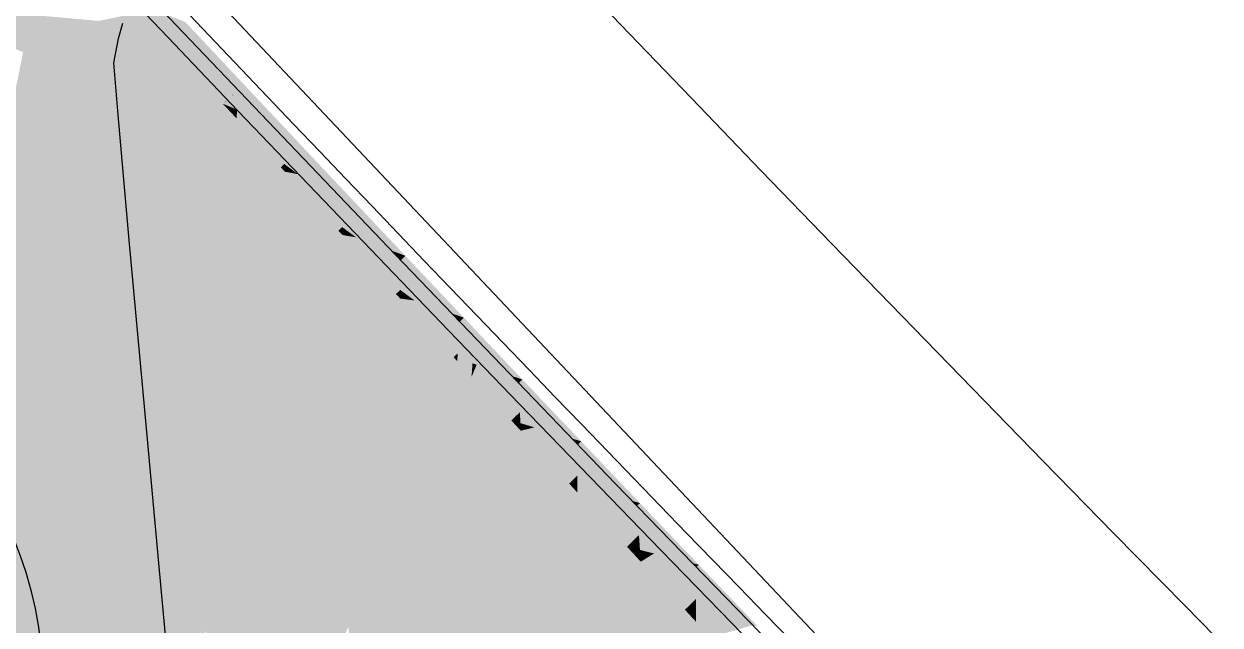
# Model space of a CAD drawing. Header units: millimetres. Extents: x 340454 to 342791, y 6993867 to 6995092.
# Drawn here: x 340841.32 to 340848.44, y 6994546.34 to 6994549.92 of the extents above; entities that cross this region are included whole.
import ezdxf

# ---------------------------------------------------------------- set-up
doc = ezdxf.new("R2010")
doc.units = ezdxf.units.MM
doc.header["$LTSCALE"] = 10
for name, color, linetype in [('A-MODELAGEM', 7, 'Continuous'), ('F-HZ-CORREDOR-FEAT', 2, 'Continuous'), ('NUMERO_DOS_LOTES', 165, 'Continuous'), ('T-HM-CURVA_INTERMEDIARIA', 45, 'Continuous'), ('URB-Calçadas', 2, 'Continuous'), ('URB-Quadras', 3, 'Continuous')]:
    doc.layers.add(name, color=color, linetype=linetype)
doc.layers.add('LOTES OK', color=7, linetype='Continuous', lineweight=0)
doc.layers.add('PDF2_0', color=9, linetype='Continuous', true_color=0x808080)

msp = doc.modelspace()

# ---------------------------------------------------------------- linework, layer by layer
at = {"layer": 'A-MODELAGEM', "color": 161, "linetype": 'Continuous', "lineweight": -3}
for points in [[(340840.5453, 6994550.0476), (340841.3195, 6994549.7519), (340841.3645, 6994549.9734)], [(340841.7687, 6994549.9369), (340842.0908, 6994549.9077), (340842.0179, 6994549.9885)], [(340842.1671, 6994549.9763), (340842.0179, 6994549.9885), (340842.0908, 6994549.9077)], [(340841.3195, 6994549.7519), (340841.7161, 6994549.7049), (340841.3645, 6994549.9734)], [(340841.3645, 6994549.9734), (340841.7161, 6994549.7049), (340841.7687, 6994549.9369)], [(340841.7161, 6994549.7049), (340842.0908, 6994549.9077), (340841.7687, 6994549.9369)], [(340842.2456, 6994549.8937), (340842.1671, 6994549.9763), (340842.0908, 6994549.9077)], [(340842.2844, 6994549.9307), (340842.1671, 6994549.9763), (340842.2456, 6994549.8937)], [(340842.5523, 6994549.645), (340842.2844, 6994549.9307), (340842.2456, 6994549.8937)], [(340841.7161, 6994549.7049), (340842.1278, 6994549.656), (340842.0908, 6994549.9077)], [(340842.1278, 6994549.656), (340842.1692, 6994549.8209), (340842.0908, 6994549.9077)], [(340842.2456, 6994549.8937), (340842.0908, 6994549.9077), (340842.1692, 6994549.8209)], [(340842.4281, 6994549.702), (340842.2456, 6994549.8937), (340842.1692, 6994549.8209)], [(340842.5523, 6994549.645), (340842.2456, 6994549.8937), (340842.4281, 6994549.702)], [(340842.1278, 6994549.656), (340842.3411, 6994549.6307), (340842.1692, 6994549.8209)], [(340842.4281, 6994549.702), (340842.1692, 6994549.8209), (340842.3411, 6994549.6307)], [(340840.7585, 6994546.9934), (340841.7161, 6994549.7049), (340841.3195, 6994549.7519)], [(340840.7585, 6994546.9934), (340840.9026, 6994546.5482), (340841.7161, 6994549.7049)], [(340840.9601, 6994546.3702), (340841.7161, 6994549.7049), (340840.9026, 6994546.5482)], [(340840.9601, 6994546.3702), (340842.1278, 6994549.656), (340841.7161, 6994549.7049)], [(340842.5156, 6994549.61), (340842.4281, 6994549.702), (340842.3411, 6994549.6307)], [(340842.5523, 6994549.645), (340842.4281, 6994549.702), (340842.5156, 6994549.61)], [(340840.9601, 6994546.3702), (340841.0891, 6994545.9715), (340842.1278, 6994549.656)], [(340841.1532, 6994545.7736), (340842.1278, 6994549.656), (340841.0891, 6994545.9715)], [(340841.1532, 6994545.7736), (340842.51, 6994549.4408), (340842.1278, 6994549.656)], [(340842.1278, 6994549.656), (340842.51, 6994549.4408), (340842.3411, 6994549.6307)], [(340842.5156, 6994549.61), (340842.3411, 6994549.6307), (340842.5101, 6994549.4438)], [(340842.3411, 6994549.6307), (340842.51, 6994549.4408), (340842.5101, 6994549.4438)], [(340842.6325, 6994549.5595), (340842.5523, 6994549.645), (340842.5156, 6994549.61)], [(340842.5965, 6994549.5252), (340842.5156, 6994549.61), (340842.5101, 6994549.4438)], [(340842.6325, 6994549.5595), (340842.5156, 6994549.61), (340842.5965, 6994549.5252)], [(340842.6325, 6994549.5595), (340842.5965, 6994549.5252), (340842.8987, 6994549.2762)], [(340842.5965, 6994549.5252), (340842.5101, 6994549.4438), (340842.5107, 6994549.4432)], [(340842.5965, 6994549.5252), (340842.5107, 6994549.4432), (340842.5917, 6994549.4083)], [(340842.7889, 6994549.3234), (340842.5965, 6994549.5252), (340842.5917, 6994549.4083)], [(340842.8987, 6994549.2762), (340842.5965, 6994549.5252), (340842.7889, 6994549.3234)], [(340841.1532, 6994545.7736), (340841.2699, 6994545.4128), (340842.51, 6994549.4408)], [(340841.3381, 6994545.202), (340842.51, 6994549.4408), (340841.2699, 6994545.4128)], [(340841.4559, 6994544.8378), (340842.51, 6994549.4408), (340841.3381, 6994545.202)], [(340841.4559, 6994544.8378), (340842.4543, 6994547.7515), (340842.51, 6994549.4408)], [(340842.4543, 6994547.7515), (340842.5345, 6994548.0164), (340842.51, 6994549.4408)], [(340842.51, 6994549.4408), (340842.5107, 6994549.4432), (340842.5101, 6994549.4438)], [(340842.51, 6994549.4408), (340842.5896, 6994549.3561), (340842.5107, 6994549.4432)], [(340842.5345, 6994548.0164), (340842.5896, 6994549.3561), (340842.51, 6994549.4408)], [(340842.5917, 6994549.4083), (340842.5107, 6994549.4432), (340842.5896, 6994549.3561)], [(340842.5345, 6994548.0164), (340842.8526, 6994549.0657), (340842.5896, 6994549.3561)], [(340842.7889, 6994549.3234), (340842.5917, 6994549.4083), (340842.5896, 6994549.3561)], [(340842.7889, 6994549.3234), (340842.5896, 6994549.3561), (340842.8526, 6994549.0657)], [(340842.8648, 6994549.2439), (340842.7889, 6994549.3234), (340842.8526, 6994549.0657)], [(340842.8987, 6994549.2762), (340842.7889, 6994549.3234), (340842.8648, 6994549.2439)], [(340842.981, 6994549.1886), (340842.8987, 6994549.2762), (340842.8648, 6994549.2439)], [(340842.8648, 6994549.2439), (340842.8526, 6994549.0657), (340842.8734, 6994549.0856)], [(340842.9478, 6994549.157), (340842.8648, 6994549.2439), (340842.8734, 6994549.0856)], [(340842.981, 6994549.1886), (340842.8648, 6994549.2439), (340842.9478, 6994549.157)], [(340842.9478, 6994549.157), (340842.8734, 6994549.0856), (340842.9538, 6994549.025)], [(340843.2457, 6994548.9075), (340842.981, 6994549.1886), (340842.9478, 6994549.157)], [(340843.2457, 6994548.9075), (340842.9478, 6994549.157), (340843.149, 6994548.9465)], [(340843.149, 6994548.9465), (340842.9478, 6994549.157), (340842.9538, 6994549.025)], [(340842.7302, 6994547.2844), (340842.8526, 6994549.0657), (340842.5345, 6994548.0164)], [(340842.7302, 6994547.2844), (340842.8759, 6994549.0401), (340842.8526, 6994549.0657)], [(340842.8734, 6994549.0856), (340842.8526, 6994549.0657), (340842.875, 6994549.0567)], [(340842.875, 6994549.0567), (340842.8526, 6994549.0657), (340842.8759, 6994549.0401)], [(340842.9538, 6994549.025), (340842.8734, 6994549.0856), (340842.875, 6994549.0567)], [(340842.9538, 6994549.025), (340842.875, 6994549.0567), (340842.8759, 6994549.0401)], [(340842.7302, 6994547.2844), (340842.9371, 6994547.9097), (340842.8759, 6994549.0401)], [(340842.9371, 6994547.9097), (340842.9572, 6994548.9506), (340842.8759, 6994549.0401)], [(340842.9538, 6994549.025), (340842.8759, 6994549.0401), (340842.9572, 6994548.9506)], [(340843.149, 6994548.9465), (340842.9538, 6994549.025), (340842.9572, 6994548.9506)], [(340842.9371, 6994547.9097), (340842.9962, 6994548.0884), (340842.9572, 6994548.9506)], [(340842.9962, 6994548.0884), (340843.1949, 6994548.6887), (340842.9572, 6994548.9506)], [(340843.149, 6994548.9465), (340842.9572, 6994548.9506), (340843.1949, 6994548.6887)], [(340843.2146, 6994548.8778), (340843.149, 6994548.9465), (340843.1949, 6994548.6887)], [(340843.2457, 6994548.9075), (340843.149, 6994548.9465), (340843.2146, 6994548.8778)], [(340843.2146, 6994548.8778), (340843.1949, 6994548.6887), (340843.2172, 6994548.7101)], [(340843.2457, 6994548.9075), (340843.2146, 6994548.8778), (340843.3299, 6994548.8182)], [(340843.3299, 6994548.8182), (340843.2146, 6994548.8778), (340843.2995, 6994548.7891)], [(340843.2995, 6994548.7891), (340843.2146, 6994548.8778), (340843.2172, 6994548.7101)], [(340843.2995, 6994548.7891), (340843.2172, 6994548.7101), (340843.3003, 6994548.6491)], [(340843.5933, 6994548.5391), (340843.3299, 6994548.8182), (340843.2995, 6994548.7891)], [(340843.5933, 6994548.5391), (340843.2995, 6994548.7891), (340843.5084, 6994548.571)], [(340843.5084, 6994548.571), (340843.2995, 6994548.7891), (340843.3003, 6994548.6491)], [(340843.2172, 6994548.7101), (340843.1949, 6994548.6887), (340843.2177, 6994548.6801)], [(340843.3003, 6994548.6491), (340843.2172, 6994548.7101), (340843.2177, 6994548.6801)], [(340842.9962, 6994548.0884), (340843.218, 6994548.6633), (340843.1949, 6994548.6887)], [(340843.2365, 6994547.476), (340843.218, 6994548.6633), (340842.9962, 6994548.0884)], [(340843.2177, 6994548.6801), (340843.1949, 6994548.6887), (340843.218, 6994548.6633)], [(340843.3003, 6994548.6491), (340843.2177, 6994548.6801), (340843.218, 6994548.6633)], [(340843.3003, 6994548.6491), (340843.218, 6994548.6633), (340843.3007, 6994548.5723)], [(340843.306, 6994547.6688), (340843.3007, 6994548.5723), (340843.218, 6994548.6633)], [(340843.2365, 6994547.476), (340843.306, 6994547.6688), (340843.218, 6994548.6633)], [(340843.5084, 6994548.571), (340843.3003, 6994548.6491), (340843.3007, 6994548.5723)], [(340843.306, 6994547.6688), (340843.5375, 6994548.3119), (340843.3007, 6994548.5723)], [(340843.5084, 6994548.571), (340843.3007, 6994548.5723), (340843.5375, 6994548.3119)], [(340843.5649, 6994548.5119), (340843.5084, 6994548.571), (340843.5375, 6994548.3119)], [(340843.5933, 6994548.5391), (340843.5084, 6994548.571), (340843.5649, 6994548.5119)], [(340843.5649, 6994548.5119), (340843.5375, 6994548.3119), (340843.5602, 6994548.3337)], [(340843.5649, 6994548.5119), (340843.5602, 6994548.3337), (340843.5627, 6994548.3361)], [(340843.6515, 6994548.4216), (340843.5649, 6994548.5119), (340843.5627, 6994548.3361)], [(340843.5933, 6994548.5391), (340843.5649, 6994548.5119), (340843.6792, 6994548.4481)], [(340843.6792, 6994548.4481), (340843.5649, 6994548.5119), (340843.6515, 6994548.4216)], [(340843.6515, 6994548.4216), (340843.5627, 6994548.3361), (340843.648, 6994548.2733)], [(340843.8674, 6994548.1967), (340843.6515, 6994548.4216), (340843.648, 6994548.2733)], [(340843.9414, 6994548.1709), (340843.6792, 6994548.4481), (340843.6515, 6994548.4216)], [(340843.9414, 6994548.1709), (340843.6515, 6994548.4216), (340843.8674, 6994548.1967)], [(340843.306, 6994547.6688), (340843.559, 6994548.2883), (340843.5375, 6994548.3119)], [(340843.5257, 6994547.0273), (340843.559, 6994548.2883), (340843.306, 6994547.6688)], [(340843.5257, 6994547.0273), (340843.5469, 6994547.0814), (340843.559, 6994548.2883)], [(340843.5602, 6994548.3337), (340843.5375, 6994548.3119), (340843.5595, 6994548.3042)], [(340843.5595, 6994548.3042), (340843.5375, 6994548.3119), (340843.559, 6994548.2883)], [(340843.5469, 6994547.0814), (340843.5621, 6994548.2849), (340843.559, 6994548.2883)], [(340843.5469, 6994547.0814), (340843.6246, 6994547.2803), (340843.5621, 6994548.2849)], [(340843.5623, 6994548.3032), (340843.5595, 6994548.3042), (340843.559, 6994548.2883)], [(340843.5623, 6994548.3032), (340843.559, 6994548.2883), (340843.5621, 6994548.2849)], [(340843.5602, 6994548.3337), (340843.5595, 6994548.3042), (340843.5623, 6994548.3032)], [(340843.5627, 6994548.3361), (340843.5602, 6994548.3337), (340843.5623, 6994548.3032)], [(340843.648, 6994548.2733), (340843.5623, 6994548.3032), (340843.5621, 6994548.2849)], [(340843.648, 6994548.2733), (340843.5621, 6994548.2849), (340843.6461, 6994548.1927)], [(340843.6246, 6994547.2803), (340843.6461, 6994548.1927), (340843.5621, 6994548.2849)], [(340843.648, 6994548.2733), (340843.5627, 6994548.3361), (340843.5623, 6994548.3032)], [(340843.8674, 6994548.1967), (340843.648, 6994548.2733), (340843.6461, 6994548.1927)], [(340843.6246, 6994547.2803), (340843.8806, 6994547.9354), (340843.6461, 6994548.1927)], [(340843.8674, 6994548.1967), (340843.6461, 6994548.1927), (340843.8806, 6994547.9354)], [(340843.9414, 6994548.1709), (340843.8674, 6994548.1967), (340843.9158, 6994548.1462)], [(340843.9158, 6994548.1462), (340843.8674, 6994548.1967), (340843.8806, 6994547.9354)], [(340843.9158, 6994548.1462), (340843.8806, 6994547.9354), (340843.9048, 6994547.9588)], [(340844.004, 6994548.0545), (340843.9158, 6994548.1462), (340843.9048, 6994547.9588)], [(340844.0289, 6994548.0784), (340843.9414, 6994548.1709), (340843.9158, 6994548.1462)], [(340844.0289, 6994548.0784), (340843.9158, 6994548.1462), (340844.004, 6994548.0545)], [(340843.0477, 6994546.9517), (340842.9962, 6994548.0884), (340842.9371, 6994547.9097)], [(340843.0477, 6994546.9517), (340843.2365, 6994547.476), (340842.9962, 6994548.0884)], [(340844.2901, 6994547.8029), (340844.0289, 6994548.0784), (340844.004, 6994548.0545)], [(340842.4725, 6994546.5059), (340842.5345, 6994548.0164), (340842.4543, 6994547.7515)], [(340842.4725, 6994546.5059), (340842.7302, 6994547.2844), (340842.5345, 6994548.0164)], [(340844.004, 6994548.0545), (340843.9048, 6994547.9588), (340843.9929, 6994547.8991)], [(340844.004, 6994548.0545), (340843.9929, 6994547.8991), (340844.0176, 6994547.8911)], [(340844.2901, 6994547.8029), (340844.004, 6994548.0545), (340844.226, 6994547.8236)], [(340844.226, 6994547.8236), (340844.004, 6994548.0545), (340844.0176, 6994547.8911)], [(340843.6246, 6994547.2803), (340843.902, 6994547.9119), (340843.8806, 6994547.9354)], [(340843.9048, 6994547.9588), (340843.8806, 6994547.9354), (340843.903, 6994547.9282)], [(340843.903, 6994547.9282), (340843.8806, 6994547.9354), (340843.902, 6994547.9119)], [(340843.9929, 6994547.8991), (340843.903, 6994547.9282), (340843.902, 6994547.9119)], [(340843.9929, 6994547.8991), (340843.9048, 6994547.9588), (340843.903, 6994547.9282)], [(340842.7302, 6994547.2844), (340842.9967, 6994546.8099), (340842.9371, 6994547.9097)], [(340842.9967, 6994546.8099), (340843.0477, 6994546.9517), (340842.9371, 6994547.9097)], [(340843.8261, 6994546.6184), (340843.902, 6994547.9119), (340843.6246, 6994547.2803)], [(340843.8261, 6994546.6184), (340843.9872, 6994547.8186), (340843.902, 6994547.9119)], [(340843.9929, 6994547.8991), (340843.902, 6994547.9119), (340843.9872, 6994547.8186)], [(340844.0176, 6994547.8911), (340843.9929, 6994547.8991), (340843.9872, 6994547.8186)], [(340844.0176, 6994547.8911), (340843.9872, 6994547.8186), (340844.0273, 6994547.7747)], [(340844.226, 6994547.8236), (340844.0176, 6994547.8911), (340844.0273, 6994547.7747)], [(340843.8261, 6994546.6184), (340843.9174, 6994546.8341), (340843.9872, 6994547.8186)], [(340843.9174, 6994546.8341), (340844.0273, 6994547.7747), (340843.9872, 6994547.8186)], [(340843.9174, 6994546.8341), (340844.0747, 6994547.2062), (340844.0273, 6994547.7747)], [(340844.2672, 6994547.7808), (340844.226, 6994547.8236), (340844.0273, 6994547.7747)], [(340844.2672, 6994547.7808), (340844.0273, 6994547.7747), (340844.2749, 6994547.6085)], [(340844.0747, 6994547.2062), (340844.224, 6994547.5593), (340844.0273, 6994547.7747)], [(340844.2749, 6994547.6085), (340844.0273, 6994547.7747), (340844.224, 6994547.5593)], [(340844.2901, 6994547.8029), (340844.226, 6994547.8236), (340844.2672, 6994547.7808)], [(340844.2901, 6994547.8029), (340844.2672, 6994547.7808), (340844.379, 6994547.7091)], [(340844.3568, 6994547.6877), (340844.2672, 6994547.7808), (340844.2749, 6994547.6085)], [(340844.379, 6994547.7091), (340844.2672, 6994547.7808), (340844.3568, 6994547.6877)], [(340841.5154, 6994544.6539), (340842.4543, 6994547.7515), (340841.4559, 6994544.8378)], [(340841.6354, 6994544.2831), (340842.4543, 6994547.7515), (340841.5154, 6994544.6539)], [(340841.6354, 6994544.2831), (340842.4066, 6994546.3066), (340842.4543, 6994547.7515)], [(340842.4066, 6994546.3066), (340842.4725, 6994546.5059), (340842.4543, 6994547.7515)], [(340844.379, 6994547.7091), (340844.3568, 6994547.6877), (340844.6393, 6994547.4351)], [(340843.3128, 6994546.4823), (340843.306, 6994547.6688), (340843.2365, 6994547.476)], [(340843.3128, 6994546.4823), (340843.5257, 6994547.0273), (340843.306, 6994547.6688)], [(340844.3568, 6994547.6877), (340844.2749, 6994547.6085), (340844.362, 6994547.518)], [(340844.6393, 6994547.4351), (340844.3568, 6994547.6877), (340844.5843, 6994547.4516)], [(340844.5843, 6994547.4516), (340844.3568, 6994547.6877), (340844.362, 6994547.518)], [(340844.2749, 6994547.6085), (340844.224, 6994547.5593), (340844.2779, 6994547.5432)], [(340844.362, 6994547.518), (340844.2749, 6994547.6085), (340844.2779, 6994547.5432)], [(340844.0747, 6994547.2062), (340844.2799, 6994547.4982), (340844.224, 6994547.5593)], [(340844.3186, 6994546.6377), (340844.2799, 6994547.4982), (340844.0747, 6994547.2062)], [(340844.2779, 6994547.5432), (340844.224, 6994547.5593), (340844.2799, 6994547.4982)], [(340844.362, 6994547.518), (340844.2779, 6994547.5432), (340844.2799, 6994547.4982)], [(340844.362, 6994547.518), (340844.2799, 6994547.4982), (340844.3656, 6994547.4045)], [(340844.3849, 6994546.783), (340844.3656, 6994547.4045), (340844.2799, 6994547.4982)], [(340844.3186, 6994546.6377), (340844.3849, 6994546.783), (340844.2799, 6994547.4982)], [(340844.5843, 6994547.4516), (340844.362, 6994547.518), (340844.3656, 6994547.4045)], [(340843.2544, 6994546.3328), (340843.2365, 6994547.476), (340843.0477, 6994546.9517)], [(340843.2544, 6994546.3328), (340843.3128, 6994546.4823), (340843.2365, 6994547.476)], [(340844.619, 6994547.4155), (340844.5843, 6994547.4516), (340844.3656, 6994547.4045)], [(340844.6393, 6994547.4351), (340844.5843, 6994547.4516), (340844.619, 6994547.4155)], [(340844.7295, 6994547.3402), (340844.6393, 6994547.4351), (340844.619, 6994547.4155)], [(340844.619, 6994547.4155), (340844.3656, 6994547.4045), (340844.6168, 6994547.231)], [(340844.6168, 6994547.231), (340844.3656, 6994547.4045), (340844.5678, 6994547.1835)], [(340844.3849, 6994546.783), (340844.5678, 6994547.1835), (340844.3656, 6994547.4045)], [(340844.7099, 6994547.3213), (340844.619, 6994547.4155), (340844.6168, 6994547.231)], [(340844.7295, 6994547.3402), (340844.619, 6994547.4155), (340844.7099, 6994547.3213)], [(340842.627, 6994545.7834), (340842.7302, 6994547.2844), (340842.4725, 6994546.5059)], [(340842.627, 6994545.7834), (340842.9967, 6994546.8099), (340842.7302, 6994547.2844)], [(340843.5961, 6994546.0744), (340843.6246, 6994547.2803), (340843.5469, 6994547.0814)], [(340843.5961, 6994546.0744), (340843.8261, 6994546.6184), (340843.6246, 6994547.2803)], [(340844.7099, 6994547.3213), (340844.6168, 6994547.231), (340844.7051, 6994547.1458)], [(340844.9425, 6994547.0804), (340844.7099, 6994547.3213), (340844.7051, 6994547.1458)], [(340844.7295, 6994547.3402), (340844.7099, 6994547.3213), (340844.9891, 6994547.0676)], [(340844.9891, 6994547.0676), (340844.7099, 6994547.3213), (340844.9425, 6994547.0804)], [(340844.1524, 6994546.2738), (340844.0747, 6994547.2062), (340843.9174, 6994546.8341)], [(340844.1524, 6994546.2738), (340844.3186, 6994546.6377), (340844.0747, 6994547.2062)], [(340844.6168, 6994547.231), (340844.5678, 6994547.1835), (340844.6161, 6994547.1702)], [(340844.7051, 6994547.1458), (340844.6168, 6994547.231), (340844.6161, 6994547.1702)], [(340844.3849, 6994546.783), (340844.6156, 6994547.1313), (340844.5678, 6994547.1835)], [(340844.6161, 6994547.1702), (340844.5678, 6994547.1835), (340844.6156, 6994547.1313)], [(340844.7051, 6994547.1458), (340844.6161, 6994547.1702), (340844.6156, 6994547.1313)], [(340844.7051, 6994547.1458), (340844.6156, 6994547.1313), (340844.702, 6994547.037)], [(340844.9425, 6994547.0804), (340844.7051, 6994547.1458), (340844.702, 6994547.037)], [(340843.5322, 6994545.9233), (340843.5469, 6994547.0814), (340843.5257, 6994547.0273)], [(340843.5322, 6994545.9233), (340843.5961, 6994546.0744), (340843.5469, 6994547.0814)], [(340844.6043, 6994546.1828), (340844.6156, 6994547.1313), (340844.3849, 6994546.783)], [(340844.6043, 6994546.1828), (340844.6827, 6994546.3422), (340844.6156, 6994547.1313)], [(340844.6827, 6994546.3422), (340844.702, 6994547.037), (340844.6156, 6994547.1313)], [(340844.9425, 6994547.0804), (340844.702, 6994547.037), (340844.9561, 6994546.8509)], [(340844.9714, 6994547.0506), (340844.9425, 6994547.0804), (340844.9561, 6994546.8509)], [(340844.9891, 6994547.0676), (340844.9425, 6994547.0804), (340844.9714, 6994547.0506)], [(340844.9891, 6994547.0676), (340844.9714, 6994547.0506), (340845.0805, 6994546.9717)], [(340843.4942, 6994545.8334), (340843.5257, 6994547.0273), (340843.3128, 6994546.4823)], [(340843.4942, 6994545.8334), (340843.5322, 6994545.9233), (340843.5257, 6994547.0273)], [(340844.6827, 6994546.3422), (340844.9119, 6994546.808), (340844.702, 6994547.037)], [(340844.9561, 6994546.8509), (340844.702, 6994547.037), (340844.9119, 6994546.808)], [(340844.9714, 6994547.0506), (340844.9561, 6994546.8509), (340844.9832, 6994546.8772)], [(340845.0635, 6994546.9552), (340844.9714, 6994547.0506), (340844.9832, 6994546.8772)], [(340845.0805, 6994546.9717), (340844.9714, 6994547.0506), (340845.0635, 6994546.9552)], [(340843.0943, 6994545.9231), (340843.0477, 6994546.9517), (340842.9967, 6994546.8099)], [(340843.0943, 6994545.9231), (340843.2544, 6994546.3328), (340843.0477, 6994546.9517)], [(340845.0635, 6994546.9552), (340844.9832, 6994546.8772), (340845.0729, 6994546.7675)], [(340845.0805, 6994546.9717), (340845.0635, 6994546.9552), (340845.3393, 6994546.7005)], [(340845.3393, 6994546.7005), (340845.0635, 6994546.9552), (340845.3006, 6994546.7102)], [(340845.3006, 6994546.7102), (340845.0635, 6994546.9552), (340845.0729, 6994546.7675)], [(340844.9561, 6994546.8509), (340844.9119, 6994546.808), (340844.9521, 6994546.7979)], [(340844.9561, 6994546.8509), (340844.9521, 6994546.7979), (340844.9893, 6994546.7886)], [(340844.9832, 6994546.8772), (340844.9561, 6994546.8509), (340844.9893, 6994546.7886)], [(340844.9832, 6994546.8772), (340844.9893, 6994546.7886), (340845.0729, 6994546.7675)], [(340842.627, 6994545.7834), (340843.0507, 6994545.8115), (340842.9967, 6994546.8099)], [(340843.0507, 6994545.8115), (340843.0943, 6994545.9231), (340842.9967, 6994546.8099)], [(340843.827, 6994545.5611), (340843.9174, 6994546.8341), (340843.8261, 6994546.6184)], [(340843.827, 6994545.5611), (340844.1524, 6994546.2738), (340843.9174, 6994546.8341)], [(340844.4155, 6994545.7992), (340844.3849, 6994546.783), (340844.3186, 6994546.6377)], [(340844.4155, 6994545.7992), (340844.6043, 6994546.1828), (340844.3849, 6994546.783)], [(340844.6827, 6994546.3422), (340844.9497, 6994546.7669), (340844.9119, 6994546.808)], [(340844.9521, 6994546.7979), (340844.9119, 6994546.808), (340844.9497, 6994546.7669)], [(340844.9893, 6994546.7886), (340844.9521, 6994546.7979), (340844.9497, 6994546.7669)], [(340844.9893, 6994546.7886), (340844.9497, 6994546.7669), (340844.994, 6994546.7187)], [(340845.0729, 6994546.7675), (340844.9893, 6994546.7886), (340844.994, 6994546.7187)], [(340844.868, 6994545.6992), (340844.9497, 6994546.7669), (340844.6827, 6994546.3422)], [(340844.868, 6994545.6992), (340844.994, 6994546.7187), (340844.9497, 6994546.7669)], [(340844.868, 6994545.6992), (340845.0412, 6994546.0264), (340844.994, 6994546.7187)], [(340845.0729, 6994546.7675), (340844.994, 6994546.7187), (340845.08, 6994546.6251)], [(340845.0412, 6994546.0264), (340845.08, 6994546.6251), (340844.994, 6994546.7187)], [(340845.3006, 6994546.7102), (340845.0729, 6994546.7675), (340845.08, 6994546.6251)], [(340845.3242, 6994546.6859), (340845.3006, 6994546.7102), (340845.08, 6994546.6251)], [(340845.3393, 6994546.7005), (340845.3006, 6994546.7102), (340845.3242, 6994546.6859)], [(340844.3612, 6994545.6889), (340844.3186, 6994546.6377), (340844.1524, 6994546.2738)], [(340844.3612, 6994545.6889), (340844.4155, 6994545.7992), (340844.3186, 6994546.6377)], [(340845.3242, 6994546.6859), (340845.08, 6994546.6251), (340845.323, 6994546.4976)], [(340845.4175, 6994546.5896), (340845.3242, 6994546.6859), (340845.323, 6994546.4976)], [(340845.4318, 6994546.6035), (340845.3393, 6994546.7005), (340845.3242, 6994546.6859)], [(340845.4318, 6994546.6035), (340845.3242, 6994546.6859), (340845.4175, 6994546.5896)], [(340843.7548, 6994545.4029), (340843.8261, 6994546.6184), (340843.5961, 6994546.0744)], [(340843.7548, 6994545.4029), (340843.827, 6994545.5611), (340843.8261, 6994546.6184)], [(340845.0412, 6994546.0264), (340845.104, 6994546.1448), (340845.08, 6994546.6251)], [(340845.104, 6994546.1448), (340845.2565, 6994546.4329), (340845.08, 6994546.6251)], [(340845.323, 6994546.4976), (340845.08, 6994546.6251), (340845.2565, 6994546.4329)], [(340845.4175, 6994546.5896), (340845.323, 6994546.4976), (340845.4121, 6994546.3972)], [(340845.6587, 6994546.3407), (340845.4175, 6994546.5896), (340845.4121, 6994546.3972)], [(340845.4318, 6994546.6035), (340845.4175, 6994546.5896), (340845.69, 6994546.3336)], [(340845.69, 6994546.3336), (340845.4175, 6994546.5896), (340845.6587, 6994546.3407)], [(340842.4192, 6994545.2062), (340842.4725, 6994546.5059), (340842.4066, 6994546.3066)], [(340842.4192, 6994545.2062), (340842.627, 6994545.7834), (340842.4725, 6994546.5059)], [(340845.323, 6994546.4976), (340845.2565, 6994546.4329), (340845.3225, 6994546.4177)], [(340845.323, 6994546.4976), (340845.3225, 6994546.4177), (340845.4121, 6994546.3972)], [(340843.319, 6994545.4189), (340843.3128, 6994546.4823), (340843.2544, 6994546.3328)], [(340843.319, 6994545.4189), (340843.4942, 6994545.8334), (340843.3128, 6994546.4823)], [(340845.104, 6994546.1448), (340845.3222, 6994546.3615), (340845.2565, 6994546.4329)], [(340845.3225, 6994546.4177), (340845.2565, 6994546.4329), (340845.3222, 6994546.3615)], [(340845.3173, 6994545.5586), (340845.3222, 6994546.3615), (340845.104, 6994546.1448)], [(340845.3173, 6994545.5586), (340845.3924, 6994545.6906), (340845.3222, 6994546.3615)], [(340845.4121, 6994546.3972), (340845.3225, 6994546.4177), (340845.3222, 6994546.3615)], [(340845.4121, 6994546.3972), (340845.3222, 6994546.3615), (340845.4085, 6994546.2677)], [(340845.3924, 6994545.6906), (340845.4085, 6994546.2677), (340845.3222, 6994546.3615)], [(340845.6587, 6994546.3407), (340845.4121, 6994546.3972), (340845.4085, 6994546.2677)], [(340844.6535, 6994545.2942), (340844.6827, 6994546.3422), (340844.6043, 6994546.1828)], [(340844.6535, 6994545.2942), (340844.868, 6994545.6992), (340844.6827, 6994546.3422)]]:
    msp.add_solid(points, dxfattribs=at)
at = {"layer": 'F-HZ-CORREDOR-FEAT', "color": 2, "linetype": 'Continuous', "lineweight": -3}
msp.add_polyline3d([(340847.48, 6994544.4734, 723.417), (340846.1594, 6994545.8254, 723.5558), (340844.844, 6994547.1824, 723.6947), (340843.5338, 6994548.5444, 723.8335), (340842.2288, 6994549.9114, 723.9724), (340840.929, 6994551.2833, 724.1112), (340839.6344, 6994552.6602, 724.25), (340838.3451, 6994554.0421, 724.3889), (340838.3451, 6994554.0421, 724.3889), (340837.6863, 6994554.7522, 724.46), (340833.2972, 6994550.7033, 724.7594), (340815.741, 6994534.5077, 725.957), (340815.5398, 6994512.3191, 727.2746), (340843.3485, 6994540.3142, 723.916), (340847.48, 6994544.4734, 723.417)], dxfattribs=at)
at = {"layer": 'LOTES OK', "lineweight": 20}
msp.add_lwpolyline([(340847.6205, 6994544.4729, -0.007256), (340837.6919, 6994554.8934), (340815.6414, 6994534.5519), (340815.4376, 6994512.0743), (340847.6205, 6994544.4729, -0.008286)], format="xyb", close=True, dxfattribs=at)
at = {"layer": 'NUMERO_DOS_LOTES', "color": 165, "transparency": 33554687}
msp.add_circle((340839.1848, 6994545.9859), 2.2515, dxfattribs=at)
at = {"layer": 'PDF2_0', "color": 250, "lineweight": 25, "true_color": 0x333333}
msp.add_lwpolyline([(340793.8679, 6994609.421, -0.134913), (340797.4816, 6994605.9634), (340808.594, 6994589.942), (340820.6775, 6994574.6454), (340833.2468, 6994559.8324), (340846.5449, 6994545.7449), (340850.564, 6994541.7771)], format="xyb", dxfattribs=at)
at = {"layer": 'T-HM-CURVA_INTERMEDIARIA', "color": 45, "linetype": 'Continuous', "lineweight": -3, "elevation": 724, "flags": 128}
msp.add_lwpolyline([(340842.2401, 6994545.4926), (340842.1452, 6994546.5165), (340842.0432, 6994547.6205), (340841.9506, 6994548.6321), (340841.8838, 6994549.3787), (340841.8593, 6994549.6879), (340841.8867, 6994549.8321), (340841.9117, 6994549.9239)], dxfattribs=at)
at = {"layer": 'URB-Calçadas', "lineweight": 0}
msp.add_lwpolyline([(340947.0065, 6994560.7635, -0.090606), (340859.9118, 6994651.5115, 0.43018), (340849.1864, 6994653.3986), (340808.9804, 6994623.5669, 0.451105), (340807.6359, 6994613.6446, 0.090816), (340911.779, 6994506.658, 0.478228), (340922.1707, 6994508.3534), (340948.9543, 6994550.6713, 0.396473)], format="xyb", close=True, dxfattribs=at)
msp.add_lwpolyline([(340906.482, 6994496.9303, -0.090947), (340799.1113, 6994606.609, 0.475649), (340788.8447, 6994608.7223), (340739.9303, 6994572.5019, 0.267986), (340737.9382, 6994567.9152, -0.173456), (340714.4702, 6994467.4916, 0.151029)], format="xyb", dxfattribs=at)
at = {"layer": 'URB-Quadras', "color": 252, "lineweight": 0}
msp.add_lwpolyline([(340912.9374, 6994508.2884, -0.090816), (340809.2969, 6994614.7586, -0.400356), (340810.47, 6994621.5592), (340850.6761, 6994651.3909, -0.43018), (340857.8263, 6994650.1328, 0.090606), (340945.5433, 6994558.7364, -0.396473), (340946.8418, 6994552.0083), (340920.0582, 6994509.6904, -0.42996)], format="xyb", close=True, dxfattribs=at)
msp.add_lwpolyline([(340815.2411, 6994491.9257, 0.038213), (340872.813, 6994444.8145, 0.427498), (340879.8998, 6994446.2404), (340906.6702, 6994488.5375, 0.399537), (340905.3286, 6994495.2964, -0.090947), (340797.4532, 6994605.4907, 0.427165), (340790.3324, 6994606.7132), (340742.1055, 6994571.0018, 0.26508), (340740.1075, 6994566.4691, -0.172307), (340715.6107, 6994465.5763, -0.089172), (340715.6107, 6994465.5763, -2.016247), (340701.9174, 6994473.7042, 0.157194), (340704.2699, 6994475.6737, 0.197995), (340722.4662, 6994581.0288, 0.104869), (340721.6035, 6994582.9154), (340685.6056, 6994631.4815, 0.2535), (340684.7421, 6994631.8842, -0.18056), (340678.0121, 6994633.9449)], format="xyb", dxfattribs=at)

doc.saveas('drawing.dxf')
